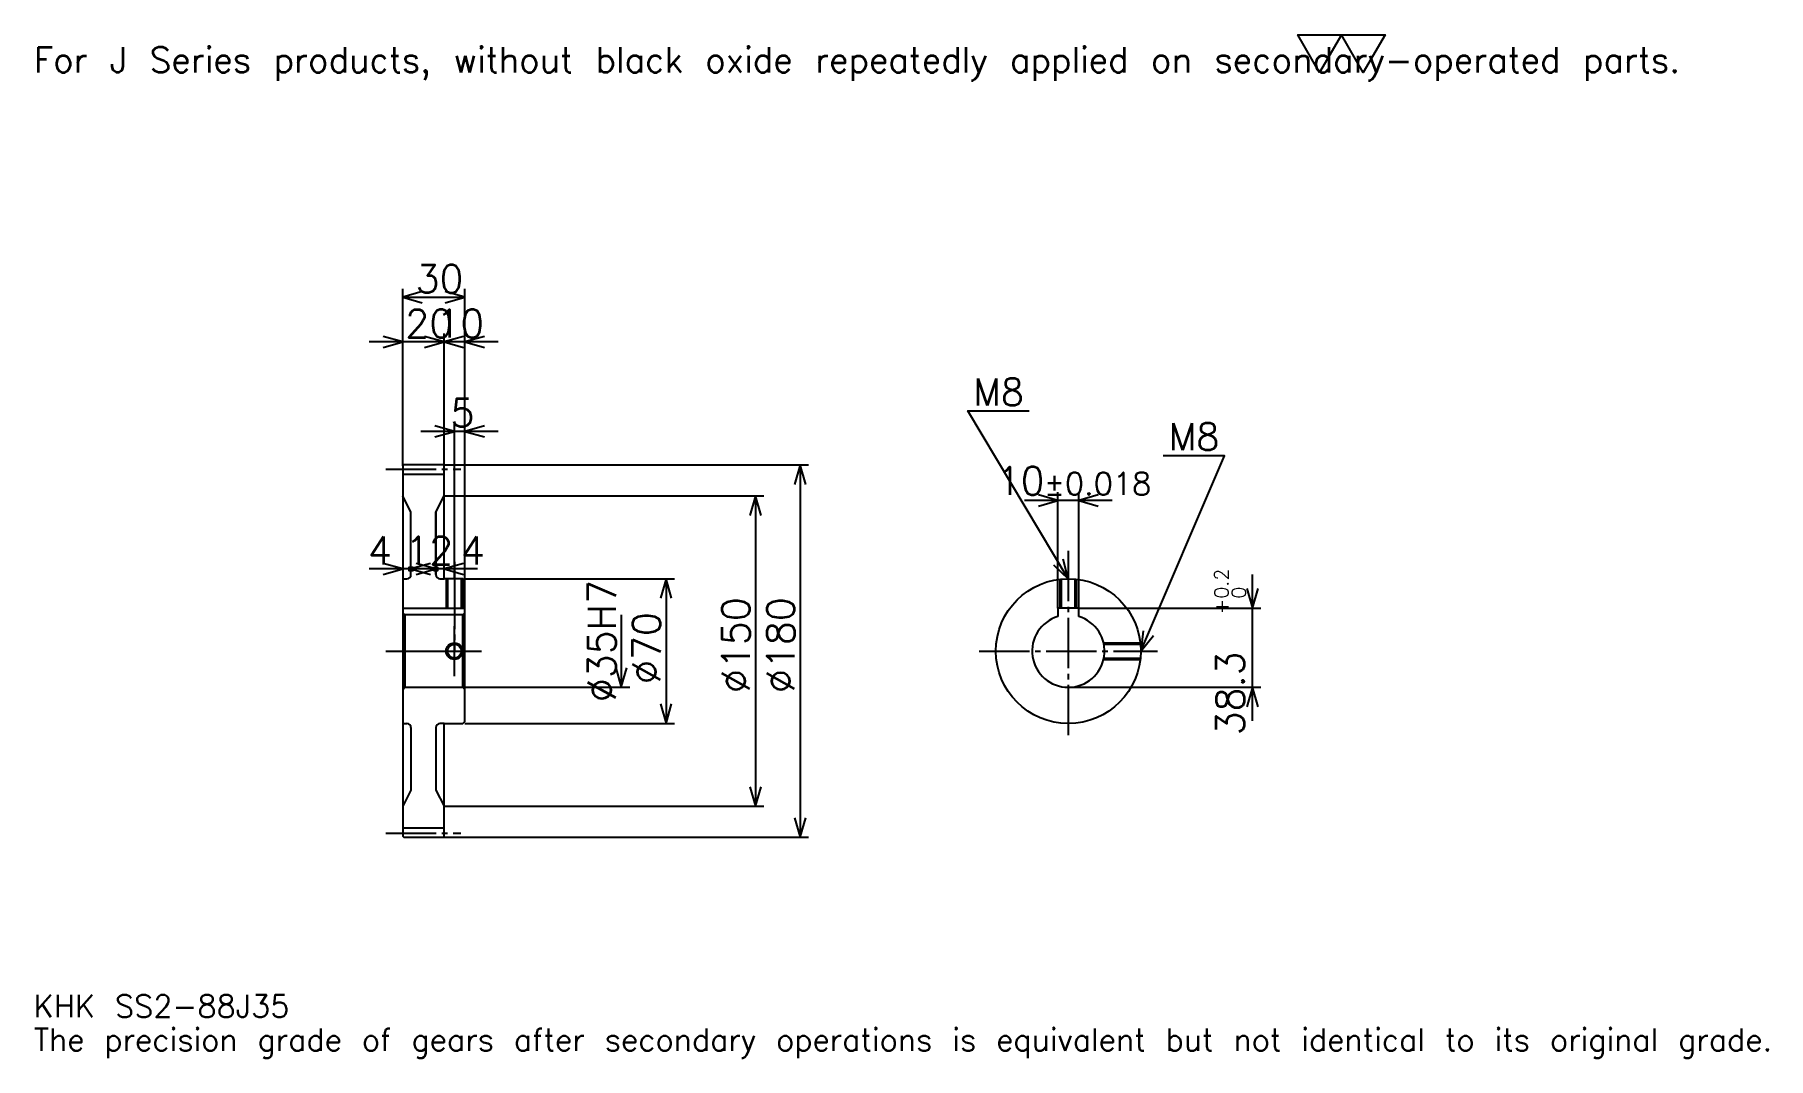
# Model space of a CAD drawing. Extents: x 27 to 866, y 10 to 505.
import ezdxf

# ---------------------------------------------------------------- set-up
doc = ezdxf.new("R2010")
doc.units = 0
doc.linetypes.add('DASHDOT', pattern=[32.432433, 24.324324, -2.702703, 2.702703, -2.702703])
doc.layers.get('0').update_dxf_attribs({"linetype": 'CONTINUOUS'})
doc.layers.add('DASHDOT', color=6, linetype='DASHDOT')
doc.styles.add('KANJI', font='TXT', dxfattribs={"bigfont": 'BIGFONT'})

msp = doc.modelspace()

# ---------------------------------------------------------------- linework, layer by layer
at = {"color": 5}
for p, q in [((205.405411, 296.756775), (205.405411, 381.891907)), ((205.405411, 377.83783), (235.405411, 377.83783)), ((235.405411, 296.756775), (235.405411, 381.891907)), ((241.621628, 356.216217), (189.189194, 356.216217)), ((251.621628, 356.216217), (209.189194, 356.216217)), ((225.405411, 296.756775), (225.405411, 360.270264)), ((251.621628, 312.972961), (214.189194, 312.972961)), ((230.405411, 296.756775), (230.405411, 317.027039)), ((205.405411, 296.256775), (205.405411, 296.756775)), ((224.905411, 296.756775), (235.405411, 296.756775)), ((225.405411, 296.256775), (225.405411, 296.756775)), ((230.405411, 241.75676), (230.405411, 296.756775)), ((230.405411, 241.75676), (230.405411, 296.756775)), ((235.405411, 296.756775), (401.621643, 296.756775)), ((235.405411, 240.75676), (235.405411, 296.756775)), ((397.567566, 296.756775), (397.567566, 116.75676)), ((225.405411, 281.756775), (235.405411, 281.756775)), ((235.405411, 281.756775), (380, 281.756775)), ((375.945953, 281.756775), (375.945953, 131.75676)), ((548.378357, 279.594604), (505.945923, 279.594604)), ((522.16217, 227.556763), (522.16217, 283.648651)), ((532.16217, 227.556763), (532.16217, 283.648651)), ((225.621628, 246.459457), (189.189194, 246.459457)), ((237.621628, 246.459457), (193.189194, 246.459457)), ((241.621628, 246.459457), (205.189194, 246.459457)), ((616.216187, 173.040543), (616.216187, 243.77298)), ((235.405411, 241.75676), (336.756775, 241.75676)), ((332.702698, 241.75676), (332.702698, 171.75676)), ((532.16217, 227.556763), (620.270264, 227.556763)), ((311.081085, 224.25676), (311.081085, 189.25676)), ((235.405411, 189.25676), (315.135132, 189.25676)), ((527.16217, 189.25676), (620.270264, 189.25676)), ((235.405411, 171.75676), (336.756775, 171.75676)), ((225.405411, 131.75676), (235.405411, 131.75676)), ((235.405411, 131.75676), (380, 131.75676)), ((224.905411, 116.75676), (235.405411, 116.75676)), ((235.405411, 116.75676), (401.621643, 116.75676))]:
    msp.add_line(p, q, dxfattribs=at)
at = {"color": 4}
for p, q in [((205.405411, 292.256775), (225.405411, 292.256775)), ((221.405411, 273.906311), (221.405411, 243.75676)), ((205.405411, 241.75676), (207.405411, 241.75676)), ((223.405411, 241.75676), (225.405411, 241.75676)), ((205.405411, 227.556763), (235.405411, 227.556763)), ((235.405411, 225.25676), (234.405411, 224.25676)), ((205.405411, 188.25676), (206.405411, 189.25676)), ((235.405411, 188.25676), (234.405411, 189.25676)), ((205.405411, 171.75676), (207.405411, 171.75676)), ((221.405411, 169.75676), (221.405411, 139.607208)), ((225.405411, 171.75676), (223.405411, 171.75676)), ((205.405411, 121.25676), (225.405411, 121.25676))]:
    msp.add_line(p, q, dxfattribs=at)
at = {"color": 7}
msp.add_lwpolyline([(648.648621, 486.486481), (638.108093, 504.756744), (680.270264, 504.756744), (669.729675, 486.486481), (659.189148, 504.756744), (648.648621, 486.486481)], dxfattribs=at)
at = {"color": 5}
for points in [[(214.864868, 380.540527), (205.405411, 377.83783), (214.864868, 375.135132)], [(225.945953, 375.135132), (235.405411, 377.83783), (225.945953, 380.540527)], [(195.945953, 353.513519), (205.405411, 356.216217), (195.945953, 358.918915)], [(215.945953, 353.513519), (225.405411, 356.216217), (215.945953, 358.918915)], [(234.864868, 358.918915), (225.405411, 356.216217), (234.864868, 353.513519)], [(244.864868, 358.918915), (235.405411, 356.216217), (244.864868, 353.513519)], [(527.16217, 241.75676), (478.513489, 322.83783), (508.243225, 322.83783)], [(220.945953, 310.270264), (230.405411, 312.972961), (220.945953, 315.67569)], [(244.864868, 315.67569), (235.405411, 312.972961), (244.864868, 310.270264)], [(400.270264, 287.297302), (397.567566, 296.756775), (394.864868, 287.297302)], [(562.16217, 206.75676), (602.702698, 301.216217), (572.972961, 301.216217)], [(378.648651, 272.297302), (375.945953, 281.756775), (373.243256, 272.297302)], [(512.702698, 276.891907), (522.16217, 279.594604), (512.702698, 282.297302)], [(541.621643, 282.297302), (532.16217, 279.594604), (541.621643, 276.891907)], [(195.945953, 243.75676), (205.405411, 246.459457), (195.945953, 249.16217)], [(209.405411, 246.459457), (208.594604, 247.270264), (210.216217, 247.270264), (210.216217, 245.648651), (208.594604, 245.648651), (208.594604, 247.270264), (209.405411, 246.459457), (210.216217, 245.648651), (210.216217, 247.270264), (209.405411, 246.459457)], [(218.864868, 249.16217), (209.405411, 246.459457), (218.864868, 243.75676)], [(211.945953, 243.75676), (221.405411, 246.459457), (211.945953, 249.16217)], [(221.405411, 246.459457), (220.594604, 247.270264), (222.216217, 247.270264), (222.216217, 245.648651), (220.594604, 245.648651), (220.594604, 247.270264), (221.405411, 246.459457), (222.216217, 245.648651), (222.216217, 247.270264), (221.405411, 246.459457)], [(234.864868, 249.16217), (225.405411, 246.459457), (234.864868, 243.75676)], [(519.977783, 248.477646), (527.16217, 241.75676), (524.612854, 251.258713)], [(335.405396, 232.297302), (332.702698, 241.75676), (330, 232.297302)], [(613.513489, 237.01622), (616.216187, 227.556763), (618.918884, 237.01622)], [(563.409302, 216.515381), (562.16217, 206.75676), (568.376526, 214.383514)], [(308.378387, 198.716217), (311.081085, 189.25676), (313.783783, 198.716217)], [(618.918884, 179.797302), (616.216187, 189.25676), (613.513489, 179.797302)], [(330, 181.216217), (332.702698, 171.75676), (335.405396, 181.216217)], [(373.243256, 141.216217), (375.945953, 131.75676), (378.648651, 141.216217)], [(394.864868, 126.216217), (397.567566, 116.75676), (400.270264, 126.216217)]]:
    msp.add_lwpolyline(points, dxfattribs=at)
at = {"color": 4}
for points in [[(225.405411, 296.256775), (224.905411, 296.756775), (205.905411, 296.756775), (205.405411, 296.256775), (205.405411, 188.25676)], [(205.405411, 188.25676), (205.405411, 117.25676), (205.905411, 116.75676), (224.905411, 116.75676), (225.405411, 117.25676), (225.405411, 171.75676), (234.405411, 171.75676), (235.405411, 172.75676), (235.405411, 240.75676), (234.405411, 241.75676), (225.405411, 241.75676), (225.405411, 296.256775)], [(209.405411, 243.75676), (209.405411, 273.906311), (205.405411, 281.756775)], [(221.405411, 243.75676), (221.405411, 273.906311), (225.405411, 281.756775)], [(226.405411, 241.75676), (226.405411, 227.556763)], [(227.080414, 241.75676), (227.080414, 227.556763)], [(233.730408, 241.75676), (233.730408, 227.556763)], [(234.405411, 241.75676), (234.405411, 227.556763)], [(523.16217, 227.556763), (523.16217, 241.527435)], [(523.837158, 227.556763), (523.837158, 241.598465)], [(530.487183, 227.556763), (530.487183, 241.598465)], [(531.16217, 227.556763), (531.16217, 241.527435)], [(532.16217, 223.527267), (532.16217, 227.556763), (522.16217, 227.556763), (522.16217, 223.527267)], [(205.405411, 225.25676), (206.405411, 224.25676), (206.405411, 189.25676), (234.405411, 189.25676), (234.405411, 224.25676), (206.405411, 224.25676)], [(544.198853, 210.75676), (561.9328, 210.75676)], [(544.343384, 210.081757), (562.003845, 210.081757)], [(544.198853, 202.75676), (561.9328, 202.75676)], [(544.343384, 203.431763), (562.003845, 203.431763)], [(209.405411, 169.75676), (209.405411, 139.607208), (205.405411, 131.75676)], [(221.405411, 169.75676), (221.405411, 139.607208), (225.405411, 131.75676)]]:
    msp.add_lwpolyline(points, dxfattribs=at)
for centre, radius in [((527.16217, 206.75676), 35), ((230.405411, 206.75676), 3.325)]:
    msp.add_circle(centre, radius, dxfattribs=at)
at = {"color": 7}
msp.add_circle((230.405411, 206.75676), 4, dxfattribs=at)
at = {"color": 4}
for centre, radius, start, end in [((207.405411, 243.75676), 2, 270, 0), ((223.405411, 243.75676), 2, 180, 270), ((527.16217, 206.75676), 17.5, 106.601549926, 73.398450074), ((207.405411, 169.75676), 2, 0, 90), ((223.405411, 169.75676), 2, 90, 180)]:
    msp.add_arc(centre, radius, start, end, dxfattribs=at)
at = {"layer": 'DASHDOT', "color": 7}
for p, q in [((197.297302, 294.756775), (233.513519, 294.756775)), ((527.16217, 255.270264), (527.16217, 163.648651)), ((230.405411, 241.75676), (230.405411, 206.75676)), ((197.297302, 206.75676), (243.513519, 206.75676)), ((484.054077, 206.75676), (570.270264, 206.75676)), ((197.297302, 118.75676), (233.513519, 118.75676))]:
    msp.add_line(p, q, dxfattribs=at)
for points in [[(230.405411, 249.864868), (230.405411, 219.448654)], [(230.405411, 194.648651), (230.405411, 218.864868)], [(218.297302, 206.75676), (242.513519, 206.75676)]]:
    msp.add_lwpolyline(points, dxfattribs=at)

# ---------------------------------------------------------------- texts
at = {"color": 7, "style": 'KANJI'}
for s, height, p in [('For J Series products, without black oxide repeatedly applied on secondary-operated parts.', 12.162162, (27.027027, 486.486481)), ('30', 13.513514, (211.621628, 380)), ('20', 13.513514, (206.621628, 358.378357)), ('10', 13.513514, (221.621628, 358.378357)), ('M8', 12.972973, (481.216248, 325.540527)), ('5', 13.513514, (228.513519, 315.135132)), ('M8', 12.972973, (575.675659, 303.918915)), ('10', 13.513514, (492.510803, 282.297302)), ('%%p0.018', 10.810811, (515.346985, 282.297302)), ('4', 13.513514, (188.513519, 248.621628)), ('12', 13.513514, (206.621628, 248.621628)), ('4', 13.513514, (233.513519, 248.621628)), ('KHK SS2-88J35', 10.810811, (27.027027, 29.729731)), ('The precision grade of gears after secondary operations is equivalent but not identical to its original grade.', 10.810811, (27.027027, 13.513514))]:
    msp.add_text(s, height=height, dxfattribs=at).set_placement(p)
for s, height, p in [('0.2', 6.756757, (604.594604, 232.104294)), ('%%c35H7', 13.513514, (308.378387, 182.094604)), ('0', 6.756757, (612.972961, 232.104294)), ('%%c150', 13.513514, (373.243256, 186.486481)), ('%%c180', 13.513514, (394.864868, 186.486481)), ('+', 6.756757, (604.594604, 224.536728)), ('%%c70', 13.513514, (330, 190.878387)), ('38.3', 13.513514, (612.16217, 166.044891))]:
    msp.add_text(s, height=height, rotation=90, dxfattribs=at).set_placement(p)

doc.saveas('drawing.dxf')
